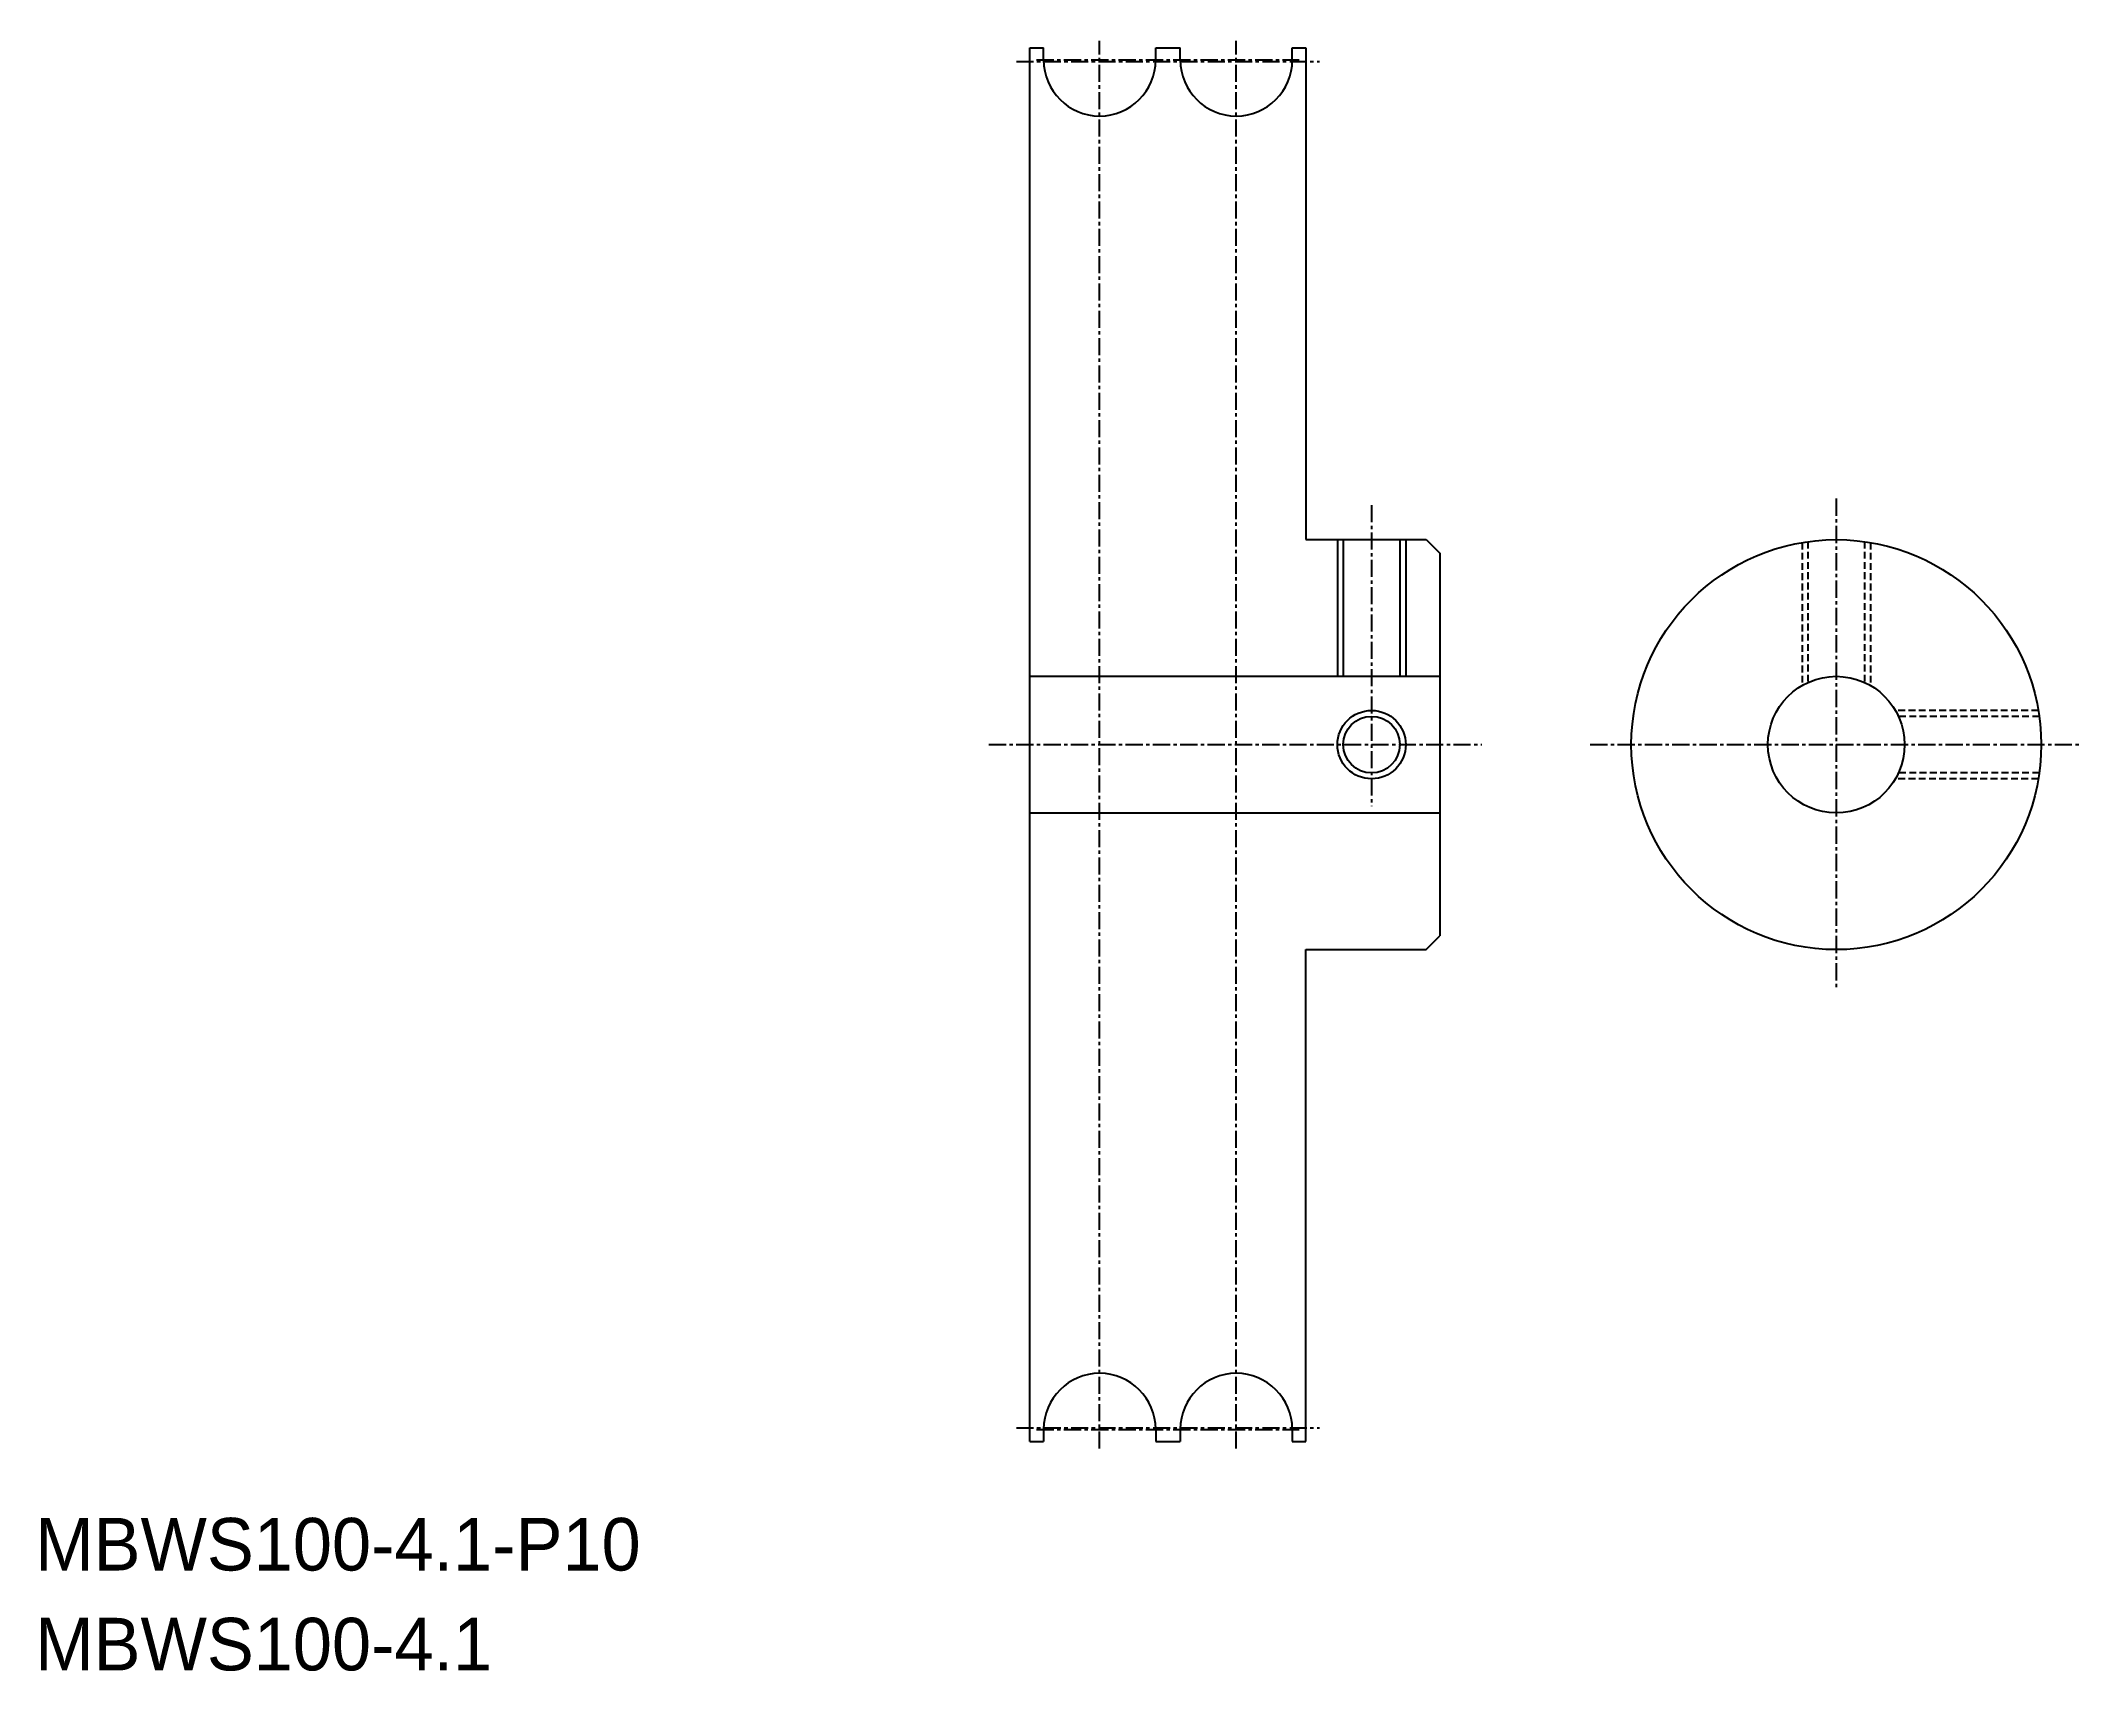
# Model space of a CAD drawing. Extents: x -24 to 125, y -40 to 79.
import ezdxf

# ---------------------------------------------------------------- set-up
doc = ezdxf.new("R2010")
doc.units = 0
doc.linetypes.add('CENTER', pattern=[2, 1.25, -0.25, 0.25, -0.25])
doc.linetypes.add('DASHED', pattern=[0.75, 0.5, -0.25])
doc.layers.get('0').update_dxf_attribs({"linetype": 'CONTINUOUS'})
doc.layers.add('CENTER', color=1, linetype='CENTER')

msp = doc.modelspace()

# ---------------------------------------------------------------- linework, layer by layer
at = {"color": 7, "linetype": 'CONTINUOUS'}
for p, q in [((48.32, -23.27), (48.32, 78.73)), ((48.32, 78.73), (49.32, 78.73)), ((49.32, 77.83), (49.32, 78.73)), ((57.52, 77.83), (57.52, 78.73)), ((57.52, 78.73), (59.32, 78.73)), ((59.32, 77.83), (59.32, 78.73)), ((67.52, 78.73), (68.52, 78.73)), ((67.52, 77.83), (67.52, 78.73)), ((68.52, 78.73), (68.52, 42.73)), ((68.52, 42.73), (77.32, 42.73)), ((71.25, 42.73), (71.25, 32.73)), ((75.38, 42.73), (75.38, 32.73)), ((77.32, 42.73), (78.32, 41.73)), ((78.32, 41.73), (78.32, 13.73)), ((48.32, 32.73), (78.32, 32.73)), ((48.32, 22.73), (78.32, 22.73)), ((77.32, 12.73), (78.32, 13.73)), ((68.52, 12.73), (77.32, 12.73)), ((68.52, -23.27), (68.52, 12.73)), ((49.32, -22.37), (49.32, -23.27)), ((57.52, -22.37), (57.52, -23.27)), ((59.32, -22.37), (59.32, -23.27)), ((67.52, -22.37), (67.52, -23.27)), ((48.32, -23.27), (49.32, -23.27)), ((57.52, -23.27), (59.32, -23.27)), ((67.52, -23.27), (68.52, -23.27))]:
    msp.add_line(p, q, dxfattribs=at)
at = {"color": 3, "linetype": 'CONTINUOUS'}
for p, q in [((70.82, 42.73), (70.82, 32.73)), ((75.82, 42.73), (75.82, 32.73))]:
    msp.add_line(p, q, dxfattribs=at)
at = {"color": 3, "linetype": 'DASHED'}
for p, q in [((104.83, 42.52), (104.83, 32.06)), ((105.26, 42.59), (105.26, 32.28)), ((109.39, 42.59), (109.39, 32.28)), ((109.83, 42.52), (109.83, 32.06)), ((122.12, 30.23), (111.66, 30.23)), ((122.18, 29.8), (111.88, 29.8)), ((122.18, 25.66), (111.88, 25.66)), ((122.12, 25.23), (111.66, 25.23))]:
    msp.add_line(p, q, dxfattribs=at)
at = {"color": 7, "linetype": 'CONTINUOUS'}
for centre, radius in [((107.33, 27.73), 15), ((107.33, 27.73), 5), ((73.32, 27.73), 2.07)]:
    msp.add_circle(centre, radius, dxfattribs=at)
at = {"color": 3, "linetype": 'CONTINUOUS'}
msp.add_circle((73.32, 27.73), 2.5, dxfattribs=at)
at = {"color": 7, "linetype": 'CONTINUOUS'}
for centre, start, end in [((53.42, 77.83), 180, 360), ((63.42, 77.83), 180, 360), ((53.42, -22.37), 0, 180), ((63.42, -22.37), 0, 180)]:
    msp.add_arc(centre, 4.1, start, end, dxfattribs=at)
at = {"layer": 'CENTER', "color": 1, "linetype": 'CENTER'}
for p, q in [((53.42, -23.77), (53.42, 79.23)), ((63.42, -23.77), (63.42, 79.23)), ((47.33, 77.73), (69.5, 77.73)), ((48.81, 77.85), (68.02, 77.85)), ((73.32, 45.25), (73.32, 23.23)), ((107.33, 45.73), (107.33, 9.73)), ((45.32, 27.73), (81.39, 27.73)), ((89.33, 27.73), (125.33, 27.73)), ((47.33, -22.27), (69.5, -22.27)), ((48.81, -22.39), (68.02, -22.39))]:
    msp.add_line(p, q, dxfattribs=at)

# ---------------------------------------------------------------- texts
at = {"color": 7, "linetype": 'CONTINUOUS'}
for s, p in [('MBWS100-4.1-P10', (-24.49, -32.7)), ('MBWS100-4.1', (-24.49, -40.01))]:
    msp.add_text(s, height=3.8472, dxfattribs=at).set_placement(p)

doc.saveas('drawing.dxf')
